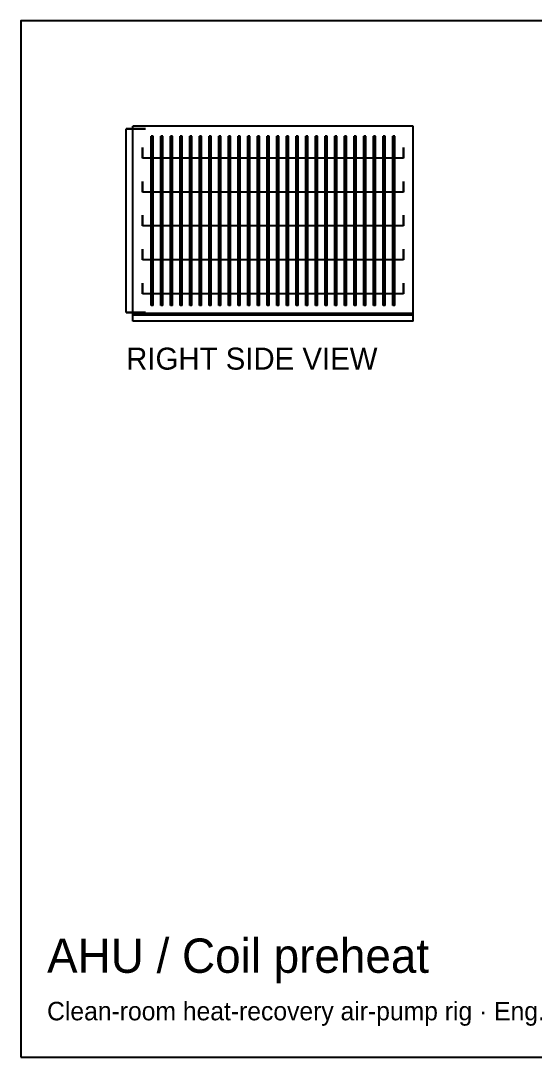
# Model space of a CAD drawing. Header units: millimetres. Extents: x -284 to -161, y -51 to 67.
# Drawn here: x -283.6 to -225.1, y -51 to 66.8 of the extents above; entities that cross this region are included whole.
import ezdxf

# ---------------------------------------------------------------- set-up
doc = ezdxf.new("R2010")
doc.units = ezdxf.units.MM
for name, color, linetype in [('BORDER', 7, 'Continuous'), ('HIDDEN', 8, 'Continuous'), ('TEXT', 5, 'Continuous'), ('VISIBLE', 7, 'Continuous')]:
    doc.layers.add(name, color=color, linetype=linetype)

msp = doc.modelspace()

# ---------------------------------------------------------------- linework, layer by layer
at = {"layer": 'BORDER'}
msp.add_lwpolyline([(-283.57, -51.03), (-198.7, -51.03), (-198.7, 66.81), (-283.57, 66.81)], close=True, dxfattribs=at)
at = {"layer": 'HIDDEN'}
for points in [[(-271.54, 54.53), (-271.57, 54.53)], [(-271.44, 54.53), (-271.54, 54.53)], [(-271.29, 54.53), (-271.44, 54.53)], [(-271.09, 54.53), (-271.29, 54.53)], [(-270.86, 54.53), (-271.09, 54.53)], [(-270.6, 54.53), (-270.86, 54.53)], [(-238.9, 54.8), (-270.8, 54.8)], [(-270.8, 33.35), (-270.8, 54.8)], [(-270.8, 54.53), (-270.6, 54.53)], [(-270.34, 54.53), (-270.6, 54.53)], [(-270.6, 54.53), (-270.34, 54.53)], [(-270.08, 54.53), (-270.34, 54.53)], [(-270.34, 54.53), (-270.08, 54.53)], [(-269.85, 54.53), (-270.08, 54.53)], [(-270.08, 54.53), (-269.85, 54.53)], [(-269.65, 54.53), (-269.85, 54.53)], [(-269.85, 54.53), (-269.65, 54.53)], [(-269.5, 54.53), (-269.65, 54.53)], [(-269.65, 54.53), (-269.5, 54.53)], [(-269.4, 54.53), (-269.5, 54.53)], [(-269.5, 54.53), (-269.4, 54.53)], [(-269.37, 54.53), (-269.4, 54.53)], [(-269.4, 54.53), (-269.37, 54.53)], [(-238.9, 33.35), (-238.9, 54.8)], [(-268.49, 53.7), (-268.71, 53.7)], [(-268.71, 34.45), (-268.71, 53.7)], [(-268.49, 53.7), (-268.71, 53.7)], [(-268.71, 34.45), (-268.71, 53.7)], [(-268.49, 34.45), (-268.49, 53.7)], [(-268.49, 34.45), (-268.49, 53.7)], [(-267.39, 53.7), (-267.61, 53.7)], [(-267.61, 34.45), (-267.61, 53.7)], [(-267.39, 53.7), (-267.61, 53.7)], [(-267.61, 34.45), (-267.61, 53.7)], [(-267.39, 34.45), (-267.39, 53.7)], [(-267.39, 34.45), (-267.39, 53.7)], [(-266.29, 53.7), (-266.51, 53.7)], [(-266.51, 34.45), (-266.51, 53.7)], [(-266.29, 53.7), (-266.51, 53.7)], [(-266.51, 34.45), (-266.51, 53.7)], [(-266.29, 34.45), (-266.29, 53.7)], [(-266.29, 34.45), (-266.29, 53.7)], [(-265.19, 53.7), (-265.41, 53.7)], [(-265.41, 34.45), (-265.41, 53.7)], [(-265.19, 53.7), (-265.41, 53.7)], [(-265.41, 34.45), (-265.41, 53.7)], [(-265.19, 34.45), (-265.19, 53.7)], [(-265.19, 34.45), (-265.19, 53.7)], [(-264.09, 53.7), (-264.31, 53.7)], [(-264.31, 34.45), (-264.31, 53.7)], [(-264.09, 53.7), (-264.31, 53.7)], [(-264.31, 34.45), (-264.31, 53.7)], [(-264.09, 34.45), (-264.09, 53.7)], [(-264.09, 34.45), (-264.09, 53.7)], [(-262.99, 53.7), (-263.21, 53.7)], [(-263.21, 34.45), (-263.21, 53.7)], [(-262.99, 53.7), (-263.21, 53.7)], [(-263.21, 34.45), (-263.21, 53.7)], [(-262.99, 34.45), (-262.99, 53.7)], [(-262.99, 34.45), (-262.99, 53.7)], [(-261.89, 53.7), (-262.11, 53.7)], [(-262.11, 34.45), (-262.11, 53.7)], [(-261.89, 53.7), (-262.11, 53.7)], [(-262.11, 34.45), (-262.11, 53.7)], [(-261.89, 34.45), (-261.89, 53.7)], [(-261.89, 34.45), (-261.89, 53.7)], [(-260.79, 53.7), (-261.01, 53.7)], [(-261.01, 34.45), (-261.01, 53.7)], [(-260.79, 53.7), (-261.01, 53.7)], [(-261.01, 34.45), (-261.01, 53.7)], [(-260.79, 34.45), (-260.79, 53.7)], [(-260.79, 34.45), (-260.79, 53.7)], [(-259.69, 53.7), (-259.91, 53.7)], [(-259.91, 34.45), (-259.91, 53.7)], [(-259.69, 53.7), (-259.91, 53.7)], [(-259.91, 34.45), (-259.91, 53.7)], [(-259.69, 34.45), (-259.69, 53.7)], [(-259.69, 34.45), (-259.69, 53.7)], [(-258.59, 53.7), (-258.81, 53.7)], [(-258.81, 34.45), (-258.81, 53.7)], [(-258.59, 53.7), (-258.81, 53.7)], [(-258.81, 34.45), (-258.81, 53.7)], [(-258.59, 34.45), (-258.59, 53.7)], [(-258.59, 34.45), (-258.59, 53.7)], [(-257.49, 53.7), (-257.71, 53.7)], [(-257.71, 34.45), (-257.71, 53.7)], [(-257.49, 53.7), (-257.71, 53.7)], [(-257.71, 34.45), (-257.71, 53.7)], [(-257.49, 34.45), (-257.49, 53.7)], [(-257.49, 34.45), (-257.49, 53.7)], [(-256.39, 53.7), (-256.61, 53.7)], [(-256.61, 34.45), (-256.61, 53.7)], [(-256.39, 53.7), (-256.61, 53.7)], [(-256.61, 34.45), (-256.61, 53.7)], [(-256.39, 34.45), (-256.39, 53.7)], [(-256.39, 34.45), (-256.39, 53.7)], [(-255.29, 53.7), (-255.51, 53.7)], [(-255.51, 34.45), (-255.51, 53.7)], [(-255.29, 53.7), (-255.51, 53.7)], [(-255.51, 34.45), (-255.51, 53.7)], [(-255.29, 34.45), (-255.29, 53.7)], [(-255.29, 34.45), (-255.29, 53.7)], [(-254.19, 53.7), (-254.41, 53.7)], [(-254.41, 34.45), (-254.41, 53.7)], [(-254.19, 53.7), (-254.41, 53.7)], [(-254.41, 34.45), (-254.41, 53.7)], [(-254.19, 34.45), (-254.19, 53.7)], [(-254.19, 34.45), (-254.19, 53.7)], [(-253.09, 53.7), (-253.31, 53.7)], [(-253.31, 34.45), (-253.31, 53.7)], [(-253.09, 53.7), (-253.31, 53.7)], [(-253.31, 34.45), (-253.31, 53.7)], [(-253.09, 34.45), (-253.09, 53.7)], [(-253.09, 34.45), (-253.09, 53.7)], [(-251.99, 53.7), (-252.21, 53.7)], [(-252.21, 34.45), (-252.21, 53.7)], [(-251.99, 53.7), (-252.21, 53.7)], [(-252.21, 34.45), (-252.21, 53.7)], [(-251.99, 34.45), (-251.99, 53.7)], [(-251.99, 34.45), (-251.99, 53.7)], [(-250.89, 53.7), (-251.11, 53.7)], [(-251.11, 34.45), (-251.11, 53.7)], [(-250.89, 53.7), (-251.11, 53.7)], [(-251.11, 34.45), (-251.11, 53.7)], [(-250.89, 34.45), (-250.89, 53.7)], [(-250.89, 34.45), (-250.89, 53.7)], [(-249.79, 53.7), (-250.01, 53.7)], [(-250.01, 34.45), (-250.01, 53.7)], [(-249.79, 53.7), (-250.01, 53.7)], [(-250.01, 34.45), (-250.01, 53.7)], [(-249.79, 34.45), (-249.79, 53.7)], [(-249.79, 34.45), (-249.79, 53.7)], [(-248.69, 53.7), (-248.91, 53.7)], [(-248.91, 34.45), (-248.91, 53.7)], [(-248.69, 53.7), (-248.91, 53.7)], [(-248.91, 34.45), (-248.91, 53.7)], [(-248.69, 34.45), (-248.69, 53.7)], [(-248.69, 34.45), (-248.69, 53.7)], [(-247.59, 53.7), (-247.81, 53.7)], [(-247.81, 34.45), (-247.81, 53.7)], [(-247.59, 53.7), (-247.81, 53.7)], [(-247.81, 34.45), (-247.81, 53.7)], [(-247.59, 34.45), (-247.59, 53.7)], [(-247.59, 34.45), (-247.59, 53.7)], [(-246.49, 53.7), (-246.71, 53.7)], [(-246.71, 34.45), (-246.71, 53.7)], [(-246.49, 53.7), (-246.71, 53.7)], [(-246.71, 34.45), (-246.71, 53.7)], [(-246.49, 34.45), (-246.49, 53.7)], [(-246.49, 34.45), (-246.49, 53.7)], [(-245.39, 53.7), (-245.61, 53.7)], [(-245.61, 34.45), (-245.61, 53.7)], [(-245.39, 53.7), (-245.61, 53.7)], [(-245.61, 34.45), (-245.61, 53.7)], [(-245.39, 34.45), (-245.39, 53.7)], [(-245.39, 34.45), (-245.39, 53.7)], [(-244.29, 53.7), (-244.51, 53.7)], [(-244.51, 34.45), (-244.51, 53.7)], [(-244.29, 53.7), (-244.51, 53.7)], [(-244.51, 34.45), (-244.51, 53.7)], [(-244.29, 34.45), (-244.29, 53.7)], [(-244.29, 34.45), (-244.29, 53.7)], [(-243.19, 53.7), (-243.41, 53.7)], [(-243.41, 34.45), (-243.41, 53.7)], [(-243.19, 53.7), (-243.41, 53.7)], [(-243.41, 34.45), (-243.41, 53.7)], [(-243.19, 34.45), (-243.19, 53.7)], [(-243.19, 34.45), (-243.19, 53.7)], [(-242.09, 53.7), (-242.31, 53.7)], [(-242.31, 34.45), (-242.31, 53.7)], [(-242.09, 53.7), (-242.31, 53.7)], [(-242.31, 34.45), (-242.31, 53.7)], [(-242.09, 34.45), (-242.09, 53.7)], [(-242.09, 34.45), (-242.09, 53.7)], [(-240.99, 53.7), (-241.21, 53.7)], [(-241.21, 34.45), (-241.21, 53.7)], [(-240.99, 53.7), (-241.21, 53.7)], [(-241.21, 34.45), (-241.21, 53.7)], [(-240.99, 34.45), (-240.99, 53.7)], [(-240.99, 34.45), (-240.99, 53.7)], [(-269.7, 52.38), (-269.7, 52.37)], [(-269.7, 52.37), (-269.7, 52.38)], [(-269.7, 52.38), (-269.7, 52.37)], [(-269.7, 52.37), (-269.7, 52.38)], [(-269.7, 52.38), (-269.7, 52.37)], [(-269.7, 52.37), (-269.7, 52.38)], [(-269.7, 52.37), (-269.7, 52.32)], [(-269.7, 52.32), (-269.7, 52.37)], [(-269.7, 52.37), (-269.7, 52.32)], [(-269.7, 52.32), (-269.7, 52.37)], [(-269.7, 52.37), (-269.7, 52.32)], [(-269.7, 52.32), (-269.7, 52.37)], [(-269.7, 52.32), (-269.7, 52.23)], [(-269.7, 52.23), (-269.7, 52.32)], [(-269.7, 52.32), (-269.7, 52.23)], [(-269.7, 52.23), (-269.7, 52.32)], [(-269.7, 52.32), (-269.7, 52.23)], [(-269.7, 52.23), (-269.7, 52.32)], [(-269.7, 52.23), (-269.7, 52.12)], [(-269.7, 52.12), (-269.7, 52.23)], [(-269.7, 52.23), (-269.7, 52.12)], [(-269.7, 52.12), (-269.7, 52.23)], [(-269.7, 52.23), (-269.7, 52.12)], [(-269.7, 52.12), (-269.7, 52.23)], [(-269.7, 52.12), (-269.7, 51.99)], [(-269.7, 51.99), (-269.7, 52.12)], [(-269.7, 52.12), (-269.7, 51.99)], [(-269.7, 51.99), (-269.7, 52.12)], [(-269.7, 52.12), (-269.7, 51.99)], [(-269.7, 51.99), (-269.7, 52.12)], [(-269.7, 51.99), (-269.7, 51.85)], [(-269.7, 51.85), (-269.7, 51.99)], [(-269.7, 51.99), (-269.7, 51.85)], [(-269.7, 51.85), (-269.7, 51.99)], [(-269.7, 51.99), (-269.7, 51.85)], [(-269.7, 51.85), (-269.7, 51.99)], [(-269.7, 51.85), (-269.7, 51.71)], [(-269.7, 51.71), (-269.7, 51.85)], [(-269.7, 51.85), (-269.7, 51.71)], [(-269.7, 51.71), (-269.7, 51.85)], [(-269.7, 51.85), (-269.7, 51.71)], [(-269.7, 51.71), (-269.7, 51.85)], [(-240, 52.38), (-240, 52.37)], [(-240, 52.37), (-240, 52.38)], [(-240, 52.38), (-240, 52.37)], [(-240, 52.37), (-240, 52.38)], [(-240, 52.38), (-240, 52.37)], [(-240, 52.37), (-240, 52.38)], [(-240, 52.37), (-240, 52.32)], [(-240, 52.32), (-240, 52.37)], [(-240, 52.37), (-240, 52.32)], [(-240, 52.32), (-240, 52.37)], [(-240, 52.37), (-240, 52.32)], [(-240, 52.32), (-240, 52.37)], [(-240, 52.32), (-240, 52.23)], [(-240, 52.23), (-240, 52.32)], [(-240, 52.32), (-240, 52.23)], [(-240, 52.23), (-240, 52.32)], [(-240, 52.32), (-240, 52.23)], [(-240, 52.23), (-240, 52.32)], [(-240, 52.23), (-240, 52.12)], [(-240, 52.12), (-240, 52.23)], [(-240, 52.23), (-240, 52.12)], [(-240, 52.12), (-240, 52.23)], [(-240, 52.23), (-240, 52.12)], [(-240, 52.12), (-240, 52.23)], [(-240, 52.12), (-240, 51.99)], [(-240, 51.99), (-240, 52.12)], [(-240, 52.12), (-240, 51.99)], [(-240, 51.99), (-240, 52.12)], [(-240, 52.12), (-240, 51.99)], [(-240, 51.99), (-240, 52.12)], [(-240, 51.99), (-240, 51.85)], [(-240, 51.85), (-240, 51.99)], [(-240, 51.99), (-240, 51.85)], [(-240, 51.85), (-240, 51.99)], [(-240, 51.99), (-240, 51.85)], [(-240, 51.85), (-240, 51.99)], [(-240, 51.85), (-240, 51.71)], [(-240, 51.71), (-240, 51.85)], [(-240, 51.85), (-240, 51.71)], [(-240, 51.71), (-240, 51.85)], [(-240, 51.85), (-240, 51.71)], [(-240, 51.71), (-240, 51.85)], [(-269.7, 51.71), (-269.7, 51.57)], [(-269.7, 51.57), (-269.7, 51.71)], [(-269.7, 51.71), (-269.7, 51.57)], [(-269.7, 51.57), (-269.7, 51.71)], [(-269.7, 51.71), (-269.7, 51.57)], [(-269.7, 51.57), (-269.7, 51.71)], [(-269.7, 51.57), (-269.7, 51.44)], [(-269.7, 51.44), (-269.7, 51.57)], [(-269.7, 51.57), (-269.7, 51.44)], [(-269.7, 51.44), (-269.7, 51.57)], [(-269.7, 51.57), (-269.7, 51.44)], [(-269.7, 51.44), (-269.7, 51.57)], [(-269.7, 51.44), (-269.7, 51.33)], [(-269.7, 51.33), (-269.7, 51.44)], [(-269.7, 51.44), (-269.7, 51.33)], [(-269.7, 51.33), (-269.7, 51.44)], [(-269.7, 51.44), (-269.7, 51.33)], [(-269.7, 51.33), (-269.7, 51.44)], [(-269.7, 51.33), (-269.7, 51.24)], [(-269.7, 51.24), (-269.7, 51.33)], [(-269.7, 51.33), (-269.7, 51.24)], [(-269.7, 51.24), (-269.7, 51.33)], [(-269.7, 51.33), (-269.7, 51.24)], [(-269.7, 51.24), (-269.7, 51.33)], [(-269.7, 51.24), (-269.7, 51.19)], [(-269.7, 51.19), (-269.7, 51.24)], [(-269.7, 51.24), (-269.7, 51.19)], [(-269.7, 51.19), (-269.7, 51.24)], [(-269.7, 51.24), (-269.7, 51.19)], [(-269.7, 51.19), (-269.7, 51.24)], [(-269.7, 51.19), (-269.7, 51.17)], [(-269.7, 51.17), (-269.7, 51.19)], [(-269.7, 51.19), (-269.7, 51.17)], [(-269.7, 51.17), (-269.7, 51.19)], [(-269.7, 51.19), (-269.7, 51.17)], [(-269.7, 51.17), (-269.7, 51.19)], [(-240, 51.17), (-269.7, 51.17)], [(-240, 51.17), (-269.7, 51.17)], [(-240, 51.17), (-269.7, 51.17)], [(-240, 51.71), (-240, 51.57)], [(-240, 51.57), (-240, 51.71)], [(-240, 51.71), (-240, 51.57)], [(-240, 51.57), (-240, 51.71)], [(-240, 51.71), (-240, 51.57)], [(-240, 51.57), (-240, 51.71)], [(-240, 51.57), (-240, 51.44)], [(-240, 51.44), (-240, 51.57)], [(-240, 51.57), (-240, 51.44)], [(-240, 51.44), (-240, 51.57)], [(-240, 51.57), (-240, 51.44)], [(-240, 51.44), (-240, 51.57)], [(-240, 51.44), (-240, 51.33)], [(-240, 51.33), (-240, 51.44)], [(-240, 51.44), (-240, 51.33)], [(-240, 51.33), (-240, 51.44)], [(-240, 51.44), (-240, 51.33)], [(-240, 51.33), (-240, 51.44)], [(-240, 51.33), (-240, 51.24)], [(-240, 51.24), (-240, 51.33)], [(-240, 51.33), (-240, 51.24)], [(-240, 51.24), (-240, 51.33)], [(-240, 51.33), (-240, 51.24)], [(-240, 51.24), (-240, 51.33)], [(-240, 51.24), (-240, 51.19)], [(-240, 51.19), (-240, 51.24)], [(-240, 51.24), (-240, 51.19)], [(-240, 51.19), (-240, 51.24)], [(-240, 51.24), (-240, 51.19)], [(-240, 51.19), (-240, 51.24)], [(-240, 51.19), (-240, 51.17)], [(-240, 51.17), (-240, 51.19)], [(-240, 51.19), (-240, 51.17)], [(-240, 51.17), (-240, 51.19)], [(-240, 51.19), (-240, 51.17)], [(-240, 51.17), (-240, 51.19)], [(-269.7, 48.53), (-269.7, 48.52)], [(-269.7, 48.52), (-269.7, 48.53)], [(-269.7, 48.53), (-269.7, 48.52)], [(-269.7, 48.52), (-269.7, 48.53)], [(-269.7, 48.53), (-269.7, 48.52)], [(-269.7, 48.52), (-269.7, 48.53)], [(-269.7, 48.52), (-269.7, 48.47)], [(-269.7, 48.47), (-269.7, 48.52)], [(-269.7, 48.52), (-269.7, 48.47)], [(-269.7, 48.47), (-269.7, 48.52)], [(-269.7, 48.52), (-269.7, 48.47)], [(-269.7, 48.47), (-269.7, 48.52)], [(-269.7, 48.47), (-269.7, 48.38)], [(-269.7, 48.38), (-269.7, 48.47)], [(-269.7, 48.47), (-269.7, 48.38)], [(-269.7, 48.38), (-269.7, 48.47)], [(-269.7, 48.47), (-269.7, 48.38)], [(-269.7, 48.38), (-269.7, 48.47)], [(-269.7, 48.38), (-269.7, 48.27)], [(-269.7, 48.27), (-269.7, 48.38)], [(-269.7, 48.38), (-269.7, 48.27)], [(-269.7, 48.27), (-269.7, 48.38)], [(-269.7, 48.38), (-269.7, 48.27)], [(-269.7, 48.27), (-269.7, 48.38)], [(-240, 48.53), (-240, 48.52)], [(-240, 48.52), (-240, 48.53)], [(-240, 48.53), (-240, 48.52)], [(-240, 48.52), (-240, 48.53)], [(-240, 48.53), (-240, 48.52)], [(-240, 48.52), (-240, 48.53)], [(-240, 48.52), (-240, 48.47)], [(-240, 48.47), (-240, 48.52)], [(-240, 48.52), (-240, 48.47)], [(-240, 48.47), (-240, 48.52)], [(-240, 48.52), (-240, 48.47)], [(-240, 48.47), (-240, 48.52)], [(-240, 48.47), (-240, 48.38)], [(-240, 48.38), (-240, 48.47)], [(-240, 48.47), (-240, 48.38)], [(-240, 48.38), (-240, 48.47)], [(-240, 48.47), (-240, 48.38)], [(-240, 48.38), (-240, 48.47)], [(-240, 48.38), (-240, 48.27)], [(-240, 48.27), (-240, 48.38)], [(-240, 48.38), (-240, 48.27)], [(-240, 48.27), (-240, 48.38)], [(-240, 48.38), (-240, 48.27)], [(-240, 48.27), (-240, 48.38)], [(-269.7, 48.27), (-269.7, 48.14)], [(-269.7, 48.14), (-269.7, 48.27)], [(-269.7, 48.27), (-269.7, 48.14)], [(-269.7, 48.14), (-269.7, 48.27)], [(-269.7, 48.27), (-269.7, 48.14)], [(-269.7, 48.14), (-269.7, 48.27)], [(-269.7, 48.14), (-269.7, 48)], [(-269.7, 48), (-269.7, 48.14)], [(-269.7, 48.14), (-269.7, 48)], [(-269.7, 48), (-269.7, 48.14)], [(-269.7, 48.14), (-269.7, 48)], [(-269.7, 48), (-269.7, 48.14)], [(-269.7, 48), (-269.7, 47.86)], [(-269.7, 47.86), (-269.7, 48)], [(-269.7, 48), (-269.7, 47.86)], [(-269.7, 47.86), (-269.7, 48)], [(-269.7, 48), (-269.7, 47.86)], [(-269.7, 47.86), (-269.7, 48)], [(-269.7, 47.86), (-269.7, 47.72)], [(-269.7, 47.72), (-269.7, 47.86)], [(-269.7, 47.86), (-269.7, 47.72)], [(-269.7, 47.72), (-269.7, 47.86)], [(-269.7, 47.86), (-269.7, 47.72)], [(-269.7, 47.72), (-269.7, 47.86)], [(-269.7, 47.72), (-269.7, 47.59)], [(-269.7, 47.59), (-269.7, 47.72)], [(-269.7, 47.72), (-269.7, 47.59)], [(-269.7, 47.59), (-269.7, 47.72)], [(-269.7, 47.72), (-269.7, 47.59)], [(-269.7, 47.59), (-269.7, 47.72)], [(-269.7, 47.59), (-269.7, 47.48)], [(-269.7, 47.48), (-269.7, 47.59)], [(-269.7, 47.59), (-269.7, 47.48)], [(-269.7, 47.48), (-269.7, 47.59)], [(-269.7, 47.59), (-269.7, 47.48)], [(-269.7, 47.48), (-269.7, 47.59)], [(-269.7, 47.48), (-269.7, 47.39)], [(-269.7, 47.39), (-269.7, 47.48)], [(-269.7, 47.48), (-269.7, 47.39)], [(-269.7, 47.39), (-269.7, 47.48)], [(-269.7, 47.48), (-269.7, 47.39)], [(-269.7, 47.39), (-269.7, 47.48)], [(-269.7, 47.39), (-269.7, 47.34)], [(-269.7, 47.34), (-269.7, 47.39)], [(-269.7, 47.39), (-269.7, 47.34)], [(-269.7, 47.34), (-269.7, 47.39)], [(-269.7, 47.39), (-269.7, 47.34)], [(-269.7, 47.34), (-269.7, 47.39)], [(-269.7, 47.34), (-269.7, 47.32)], [(-269.7, 47.32), (-269.7, 47.34)], [(-269.7, 47.34), (-269.7, 47.32)], [(-269.7, 47.32), (-269.7, 47.34)], [(-269.7, 47.34), (-269.7, 47.32)], [(-269.7, 47.32), (-269.7, 47.34)], [(-240, 47.32), (-269.7, 47.32)], [(-240, 47.32), (-269.7, 47.32)], [(-240, 47.32), (-269.7, 47.32)], [(-240, 48.27), (-240, 48.14)], [(-240, 48.14), (-240, 48.27)], [(-240, 48.27), (-240, 48.14)], [(-240, 48.14), (-240, 48.27)], [(-240, 48.27), (-240, 48.14)], [(-240, 48.14), (-240, 48.27)], [(-240, 48.14), (-240, 48)], [(-240, 48), (-240, 48.14)], [(-240, 48.14), (-240, 48)], [(-240, 48), (-240, 48.14)], [(-240, 48.14), (-240, 48)], [(-240, 48), (-240, 48.14)], [(-240, 48), (-240, 47.86)], [(-240, 47.86), (-240, 48)], [(-240, 48), (-240, 47.86)], [(-240, 47.86), (-240, 48)], [(-240, 48), (-240, 47.86)], [(-240, 47.86), (-240, 48)], [(-240, 47.86), (-240, 47.72)], [(-240, 47.72), (-240, 47.86)], [(-240, 47.86), (-240, 47.72)], [(-240, 47.72), (-240, 47.86)], [(-240, 47.86), (-240, 47.72)], [(-240, 47.72), (-240, 47.86)], [(-240, 47.72), (-240, 47.59)], [(-240, 47.59), (-240, 47.72)], [(-240, 47.72), (-240, 47.59)], [(-240, 47.59), (-240, 47.72)], [(-240, 47.72), (-240, 47.59)], [(-240, 47.59), (-240, 47.72)], [(-240, 47.59), (-240, 47.48)], [(-240, 47.48), (-240, 47.59)], [(-240, 47.59), (-240, 47.48)], [(-240, 47.48), (-240, 47.59)], [(-240, 47.59), (-240, 47.48)], [(-240, 47.48), (-240, 47.59)], [(-240, 47.48), (-240, 47.39)], [(-240, 47.39), (-240, 47.48)], [(-240, 47.48), (-240, 47.39)], [(-240, 47.39), (-240, 47.48)], [(-240, 47.48), (-240, 47.39)], [(-240, 47.39), (-240, 47.48)], [(-240, 47.39), (-240, 47.34)], [(-240, 47.34), (-240, 47.39)], [(-240, 47.39), (-240, 47.34)], [(-240, 47.34), (-240, 47.39)], [(-240, 47.39), (-240, 47.34)], [(-240, 47.34), (-240, 47.39)], [(-240, 47.34), (-240, 47.32)], [(-240, 47.32), (-240, 47.34)], [(-240, 47.34), (-240, 47.32)], [(-240, 47.32), (-240, 47.34)], [(-240, 47.34), (-240, 47.32)], [(-240, 47.32), (-240, 47.34)], [(-269.7, 44.69), (-269.7, 44.67)], [(-269.7, 44.67), (-269.7, 44.69)], [(-269.7, 44.69), (-269.7, 44.67)], [(-269.7, 44.67), (-269.7, 44.69)], [(-269.7, 44.69), (-269.7, 44.67)], [(-269.7, 44.67), (-269.7, 44.69)], [(-269.7, 44.67), (-269.7, 44.62)], [(-269.7, 44.62), (-269.7, 44.67)], [(-269.7, 44.67), (-269.7, 44.62)], [(-269.7, 44.62), (-269.7, 44.67)], [(-269.7, 44.67), (-269.7, 44.62)], [(-269.7, 44.62), (-269.7, 44.67)], [(-269.7, 44.62), (-269.7, 44.53)], [(-269.7, 44.53), (-269.7, 44.62)], [(-269.7, 44.62), (-269.7, 44.53)], [(-269.7, 44.53), (-269.7, 44.62)], [(-269.7, 44.62), (-269.7, 44.53)], [(-269.7, 44.53), (-269.7, 44.62)], [(-269.7, 44.53), (-269.7, 44.42)], [(-269.7, 44.42), (-269.7, 44.53)], [(-269.7, 44.53), (-269.7, 44.42)], [(-269.7, 44.42), (-269.7, 44.53)], [(-269.7, 44.53), (-269.7, 44.42)], [(-269.7, 44.42), (-269.7, 44.53)], [(-269.7, 44.42), (-269.7, 44.29)], [(-269.7, 44.29), (-269.7, 44.42)], [(-269.7, 44.42), (-269.7, 44.29)], [(-269.7, 44.29), (-269.7, 44.42)], [(-269.7, 44.42), (-269.7, 44.29)], [(-269.7, 44.29), (-269.7, 44.42)], [(-269.7, 44.29), (-269.7, 44.15)], [(-269.7, 44.15), (-269.7, 44.29)], [(-269.7, 44.29), (-269.7, 44.15)], [(-269.7, 44.15), (-269.7, 44.29)], [(-269.7, 44.29), (-269.7, 44.15)], [(-269.7, 44.15), (-269.7, 44.29)], [(-269.7, 44.15), (-269.7, 44.01)], [(-269.7, 44.01), (-269.7, 44.15)], [(-269.7, 44.15), (-269.7, 44.01)], [(-269.7, 44.01), (-269.7, 44.15)], [(-269.7, 44.15), (-269.7, 44.01)], [(-269.7, 44.01), (-269.7, 44.15)], [(-269.7, 44.01), (-269.7, 43.87)], [(-269.7, 43.87), (-269.7, 44.01)], [(-269.7, 44.01), (-269.7, 43.87)], [(-269.7, 43.87), (-269.7, 44.01)], [(-269.7, 44.01), (-269.7, 43.87)], [(-269.7, 43.87), (-269.7, 44.01)], [(-269.7, 43.87), (-269.7, 43.74)], [(-269.7, 43.74), (-269.7, 43.87)], [(-269.7, 43.87), (-269.7, 43.74)], [(-269.7, 43.74), (-269.7, 43.87)], [(-269.7, 43.87), (-269.7, 43.74)], [(-269.7, 43.74), (-269.7, 43.87)], [(-269.7, 43.74), (-269.7, 43.63)], [(-269.7, 43.63), (-269.7, 43.74)], [(-269.7, 43.74), (-269.7, 43.63)], [(-269.7, 43.63), (-269.7, 43.74)], [(-269.7, 43.74), (-269.7, 43.63)], [(-269.7, 43.63), (-269.7, 43.74)], [(-269.7, 43.63), (-269.7, 43.54)], [(-269.7, 43.54), (-269.7, 43.63)], [(-269.7, 43.63), (-269.7, 43.54)], [(-269.7, 43.54), (-269.7, 43.63)], [(-269.7, 43.63), (-269.7, 43.54)], [(-269.7, 43.54), (-269.7, 43.63)], [(-240, 44.69), (-240, 44.67)], [(-240, 44.67), (-240, 44.69)], [(-240, 44.69), (-240, 44.67)], [(-240, 44.67), (-240, 44.69)], [(-240, 44.69), (-240, 44.67)], [(-240, 44.67), (-240, 44.69)], [(-240, 44.67), (-240, 44.62)], [(-240, 44.62), (-240, 44.67)], [(-240, 44.67), (-240, 44.62)], [(-240, 44.62), (-240, 44.67)], [(-240, 44.67), (-240, 44.62)], [(-240, 44.62), (-240, 44.67)], [(-240, 44.62), (-240, 44.53)], [(-240, 44.53), (-240, 44.62)], [(-240, 44.62), (-240, 44.53)], [(-240, 44.53), (-240, 44.62)], [(-240, 44.62), (-240, 44.53)], [(-240, 44.53), (-240, 44.62)], [(-240, 44.53), (-240, 44.42)], [(-240, 44.42), (-240, 44.53)], [(-240, 44.53), (-240, 44.42)], [(-240, 44.42), (-240, 44.53)], [(-240, 44.53), (-240, 44.42)], [(-240, 44.42), (-240, 44.53)], [(-240, 44.42), (-240, 44.29)], [(-240, 44.29), (-240, 44.42)], [(-240, 44.42), (-240, 44.29)], [(-240, 44.29), (-240, 44.42)], [(-240, 44.42), (-240, 44.29)], [(-240, 44.29), (-240, 44.42)], [(-240, 44.29), (-240, 44.15)], [(-240, 44.15), (-240, 44.29)], [(-240, 44.29), (-240, 44.15)], [(-240, 44.15), (-240, 44.29)], [(-240, 44.29), (-240, 44.15)], [(-240, 44.15), (-240, 44.29)], [(-240, 44.15), (-240, 44.01)], [(-240, 44.01), (-240, 44.15)], [(-240, 44.15), (-240, 44.01)], [(-240, 44.01), (-240, 44.15)], [(-240, 44.15), (-240, 44.01)], [(-240, 44.01), (-240, 44.15)], [(-240, 44.01), (-240, 43.87)], [(-240, 43.87), (-240, 44.01)], [(-240, 44.01), (-240, 43.87)], [(-240, 43.87), (-240, 44.01)], [(-240, 44.01), (-240, 43.87)], [(-240, 43.87), (-240, 44.01)], [(-240, 43.87), (-240, 43.74)], [(-240, 43.74), (-240, 43.87)], [(-240, 43.87), (-240, 43.74)], [(-240, 43.74), (-240, 43.87)], [(-240, 43.87), (-240, 43.74)], [(-240, 43.74), (-240, 43.87)], [(-240, 43.74), (-240, 43.63)], [(-240, 43.63), (-240, 43.74)], [(-240, 43.74), (-240, 43.63)], [(-240, 43.63), (-240, 43.74)], [(-240, 43.74), (-240, 43.63)], [(-240, 43.63), (-240, 43.74)], [(-240, 43.63), (-240, 43.54)], [(-240, 43.54), (-240, 43.63)], [(-240, 43.63), (-240, 43.54)], [(-240, 43.54), (-240, 43.63)], [(-240, 43.63), (-240, 43.54)], [(-240, 43.54), (-240, 43.63)], [(-269.7, 43.54), (-269.7, 43.49)], [(-269.7, 43.49), (-269.7, 43.54)], [(-269.7, 43.54), (-269.7, 43.49)], [(-269.7, 43.49), (-269.7, 43.54)], [(-269.7, 43.54), (-269.7, 43.49)], [(-269.7, 43.49), (-269.7, 43.54)], [(-269.7, 43.49), (-269.7, 43.48)], [(-269.7, 43.48), (-269.7, 43.49)], [(-269.7, 43.49), (-269.7, 43.48)], [(-269.7, 43.48), (-269.7, 43.49)], [(-269.7, 43.49), (-269.7, 43.48)], [(-269.7, 43.48), (-269.7, 43.49)], [(-240, 43.48), (-269.7, 43.48)], [(-240, 43.48), (-269.7, 43.48)], [(-240, 43.48), (-269.7, 43.48)], [(-240, 43.54), (-240, 43.49)], [(-240, 43.49), (-240, 43.54)], [(-240, 43.54), (-240, 43.49)], [(-240, 43.49), (-240, 43.54)], [(-240, 43.54), (-240, 43.49)], [(-240, 43.49), (-240, 43.54)], [(-240, 43.49), (-240, 43.48)], [(-240, 43.48), (-240, 43.49)], [(-240, 43.49), (-240, 43.48)], [(-240, 43.48), (-240, 43.49)], [(-240, 43.49), (-240, 43.48)], [(-240, 43.48), (-240, 43.49)], [(-269.7, 40.84), (-269.7, 40.82)], [(-269.7, 40.82), (-269.7, 40.84)], [(-269.7, 40.84), (-269.7, 40.82)], [(-269.7, 40.82), (-269.7, 40.84)], [(-269.7, 40.84), (-269.7, 40.82)], [(-269.7, 40.82), (-269.7, 40.84)], [(-269.7, 40.82), (-269.7, 40.77)], [(-269.7, 40.77), (-269.7, 40.82)], [(-269.7, 40.82), (-269.7, 40.77)], [(-269.7, 40.77), (-269.7, 40.82)], [(-269.7, 40.82), (-269.7, 40.77)], [(-269.7, 40.77), (-269.7, 40.82)], [(-269.7, 40.77), (-269.7, 40.68)], [(-269.7, 40.68), (-269.7, 40.77)], [(-269.7, 40.77), (-269.7, 40.68)], [(-269.7, 40.68), (-269.7, 40.77)], [(-269.7, 40.77), (-269.7, 40.68)], [(-269.7, 40.68), (-269.7, 40.77)], [(-269.7, 40.68), (-269.7, 40.57)], [(-269.7, 40.57), (-269.7, 40.68)], [(-269.7, 40.68), (-269.7, 40.57)], [(-269.7, 40.57), (-269.7, 40.68)], [(-269.7, 40.68), (-269.7, 40.57)], [(-269.7, 40.57), (-269.7, 40.68)], [(-269.7, 40.57), (-269.7, 40.44)], [(-269.7, 40.44), (-269.7, 40.57)], [(-269.7, 40.57), (-269.7, 40.44)], [(-269.7, 40.44), (-269.7, 40.57)], [(-269.7, 40.57), (-269.7, 40.44)], [(-269.7, 40.44), (-269.7, 40.57)], [(-269.7, 40.44), (-269.7, 40.3)], [(-269.7, 40.3), (-269.7, 40.44)], [(-269.7, 40.44), (-269.7, 40.3)], [(-269.7, 40.3), (-269.7, 40.44)], [(-269.7, 40.44), (-269.7, 40.3)], [(-269.7, 40.3), (-269.7, 40.44)], [(-269.7, 40.3), (-269.7, 40.16)], [(-269.7, 40.16), (-269.7, 40.3)], [(-269.7, 40.3), (-269.7, 40.16)], [(-269.7, 40.16), (-269.7, 40.3)], [(-269.7, 40.3), (-269.7, 40.16)], [(-269.7, 40.16), (-269.7, 40.3)], [(-269.7, 40.16), (-269.7, 40.02)], [(-269.7, 40.02), (-269.7, 40.16)], [(-269.7, 40.16), (-269.7, 40.02)], [(-269.7, 40.02), (-269.7, 40.16)], [(-269.7, 40.16), (-269.7, 40.02)], [(-269.7, 40.02), (-269.7, 40.16)], [(-240, 40.84), (-240, 40.82)], [(-240, 40.82), (-240, 40.84)], [(-240, 40.84), (-240, 40.82)], [(-240, 40.82), (-240, 40.84)], [(-240, 40.84), (-240, 40.82)], [(-240, 40.82), (-240, 40.84)], [(-240, 40.82), (-240, 40.77)], [(-240, 40.77), (-240, 40.82)], [(-240, 40.82), (-240, 40.77)], [(-240, 40.77), (-240, 40.82)], [(-240, 40.82), (-240, 40.77)], [(-240, 40.77), (-240, 40.82)], [(-240, 40.77), (-240, 40.68)], [(-240, 40.68), (-240, 40.77)], [(-240, 40.77), (-240, 40.68)], [(-240, 40.68), (-240, 40.77)], [(-240, 40.77), (-240, 40.68)], [(-240, 40.68), (-240, 40.77)], [(-240, 40.68), (-240, 40.57)], [(-240, 40.57), (-240, 40.68)], [(-240, 40.68), (-240, 40.57)], [(-240, 40.57), (-240, 40.68)], [(-240, 40.68), (-240, 40.57)], [(-240, 40.57), (-240, 40.68)], [(-240, 40.57), (-240, 40.44)], [(-240, 40.44), (-240, 40.57)], [(-240, 40.57), (-240, 40.44)], [(-240, 40.44), (-240, 40.57)], [(-240, 40.57), (-240, 40.44)], [(-240, 40.44), (-240, 40.57)], [(-240, 40.44), (-240, 40.3)], [(-240, 40.3), (-240, 40.44)], [(-240, 40.44), (-240, 40.3)], [(-240, 40.3), (-240, 40.44)], [(-240, 40.44), (-240, 40.3)], [(-240, 40.3), (-240, 40.44)], [(-240, 40.3), (-240, 40.16)], [(-240, 40.16), (-240, 40.3)], [(-240, 40.3), (-240, 40.16)], [(-240, 40.16), (-240, 40.3)], [(-240, 40.3), (-240, 40.16)], [(-240, 40.16), (-240, 40.3)], [(-240, 40.16), (-240, 40.02)], [(-240, 40.02), (-240, 40.16)], [(-240, 40.16), (-240, 40.02)], [(-240, 40.02), (-240, 40.16)], [(-240, 40.16), (-240, 40.02)], [(-240, 40.02), (-240, 40.16)], [(-269.7, 40.02), (-269.7, 39.89)], [(-269.7, 39.89), (-269.7, 40.02)], [(-269.7, 40.02), (-269.7, 39.89)], [(-269.7, 39.89), (-269.7, 40.02)], [(-269.7, 40.02), (-269.7, 39.89)], [(-269.7, 39.89), (-269.7, 40.02)], [(-269.7, 39.89), (-269.7, 39.78)], [(-269.7, 39.78), (-269.7, 39.89)], [(-269.7, 39.89), (-269.7, 39.78)], [(-269.7, 39.78), (-269.7, 39.89)], [(-269.7, 39.89), (-269.7, 39.78)], [(-269.7, 39.78), (-269.7, 39.89)], [(-269.7, 39.78), (-269.7, 39.69)], [(-269.7, 39.69), (-269.7, 39.78)], [(-269.7, 39.78), (-269.7, 39.69)], [(-269.7, 39.69), (-269.7, 39.78)], [(-269.7, 39.78), (-269.7, 39.69)], [(-269.7, 39.69), (-269.7, 39.78)], [(-269.7, 39.69), (-269.7, 39.64)], [(-269.7, 39.64), (-269.7, 39.69)], [(-269.7, 39.69), (-269.7, 39.64)], [(-269.7, 39.64), (-269.7, 39.69)], [(-269.7, 39.69), (-269.7, 39.64)], [(-269.7, 39.64), (-269.7, 39.69)], [(-269.7, 39.64), (-269.7, 39.62)], [(-269.7, 39.62), (-269.7, 39.64)], [(-269.7, 39.64), (-269.7, 39.62)], [(-269.7, 39.62), (-269.7, 39.64)], [(-269.7, 39.64), (-269.7, 39.62)], [(-269.7, 39.62), (-269.7, 39.64)], [(-240, 39.62), (-269.7, 39.62)], [(-240, 39.62), (-269.7, 39.62)], [(-240, 39.62), (-269.7, 39.62)], [(-240, 40.02), (-240, 39.89)], [(-240, 39.89), (-240, 40.02)], [(-240, 40.02), (-240, 39.89)], [(-240, 39.89), (-240, 40.02)], [(-240, 40.02), (-240, 39.89)], [(-240, 39.89), (-240, 40.02)], [(-240, 39.89), (-240, 39.78)], [(-240, 39.78), (-240, 39.89)], [(-240, 39.89), (-240, 39.78)], [(-240, 39.78), (-240, 39.89)], [(-240, 39.89), (-240, 39.78)], [(-240, 39.78), (-240, 39.89)], [(-240, 39.78), (-240, 39.69)], [(-240, 39.69), (-240, 39.78)], [(-240, 39.78), (-240, 39.69)], [(-240, 39.69), (-240, 39.78)], [(-240, 39.78), (-240, 39.69)], [(-240, 39.69), (-240, 39.78)], [(-240, 39.69), (-240, 39.64)], [(-240, 39.64), (-240, 39.69)], [(-240, 39.69), (-240, 39.64)], [(-240, 39.64), (-240, 39.69)], [(-240, 39.69), (-240, 39.64)], [(-240, 39.64), (-240, 39.69)], [(-240, 39.64), (-240, 39.62)], [(-240, 39.62), (-240, 39.64)], [(-240, 39.64), (-240, 39.62)], [(-240, 39.62), (-240, 39.64)], [(-240, 39.64), (-240, 39.62)], [(-240, 39.62), (-240, 39.64)], [(-269.7, 36.98), (-269.7, 36.97)], [(-269.7, 36.97), (-269.7, 36.98)], [(-269.7, 36.98), (-269.7, 36.97)], [(-269.7, 36.97), (-269.7, 36.98)], [(-269.7, 36.98), (-269.7, 36.97)], [(-269.7, 36.97), (-269.7, 36.98)], [(-269.7, 36.97), (-269.7, 36.92)], [(-269.7, 36.92), (-269.7, 36.97)], [(-269.7, 36.97), (-269.7, 36.92)], [(-269.7, 36.92), (-269.7, 36.97)], [(-269.7, 36.97), (-269.7, 36.92)], [(-269.7, 36.92), (-269.7, 36.97)], [(-269.7, 36.92), (-269.7, 36.83)], [(-269.7, 36.83), (-269.7, 36.92)], [(-269.7, 36.92), (-269.7, 36.83)], [(-269.7, 36.83), (-269.7, 36.92)], [(-269.7, 36.92), (-269.7, 36.83)], [(-269.7, 36.83), (-269.7, 36.92)], [(-269.7, 36.83), (-269.7, 36.72)], [(-269.7, 36.72), (-269.7, 36.83)], [(-269.7, 36.83), (-269.7, 36.72)], [(-269.7, 36.72), (-269.7, 36.83)], [(-269.7, 36.83), (-269.7, 36.72)], [(-269.7, 36.72), (-269.7, 36.83)], [(-269.7, 36.72), (-269.7, 36.59)], [(-269.7, 36.59), (-269.7, 36.72)], [(-269.7, 36.72), (-269.7, 36.59)], [(-269.7, 36.59), (-269.7, 36.72)], [(-269.7, 36.72), (-269.7, 36.59)], [(-269.7, 36.59), (-269.7, 36.72)], [(-269.7, 36.59), (-269.7, 36.45)], [(-269.7, 36.45), (-269.7, 36.59)], [(-269.7, 36.59), (-269.7, 36.45)], [(-269.7, 36.45), (-269.7, 36.59)], [(-269.7, 36.59), (-269.7, 36.45)], [(-269.7, 36.45), (-269.7, 36.59)], [(-240, 36.98), (-240, 36.97)], [(-240, 36.97), (-240, 36.98)], [(-240, 36.98), (-240, 36.97)], [(-240, 36.97), (-240, 36.98)], [(-240, 36.98), (-240, 36.97)], [(-240, 36.97), (-240, 36.98)], [(-240, 36.97), (-240, 36.92)], [(-240, 36.92), (-240, 36.97)], [(-240, 36.97), (-240, 36.92)], [(-240, 36.92), (-240, 36.97)], [(-240, 36.97), (-240, 36.92)], [(-240, 36.92), (-240, 36.97)], [(-240, 36.92), (-240, 36.83)], [(-240, 36.83), (-240, 36.92)], [(-240, 36.92), (-240, 36.83)], [(-240, 36.83), (-240, 36.92)], [(-240, 36.92), (-240, 36.83)], [(-240, 36.83), (-240, 36.92)], [(-240, 36.83), (-240, 36.72)], [(-240, 36.72), (-240, 36.83)], [(-240, 36.83), (-240, 36.72)], [(-240, 36.72), (-240, 36.83)], [(-240, 36.83), (-240, 36.72)], [(-240, 36.72), (-240, 36.83)], [(-240, 36.72), (-240, 36.59)], [(-240, 36.59), (-240, 36.72)], [(-240, 36.72), (-240, 36.59)], [(-240, 36.59), (-240, 36.72)], [(-240, 36.72), (-240, 36.59)], [(-240, 36.59), (-240, 36.72)], [(-240, 36.59), (-240, 36.45)], [(-240, 36.45), (-240, 36.59)], [(-240, 36.59), (-240, 36.45)], [(-240, 36.45), (-240, 36.59)], [(-240, 36.59), (-240, 36.45)], [(-240, 36.45), (-240, 36.59)], [(-269.7, 36.45), (-269.7, 36.31)], [(-269.7, 36.31), (-269.7, 36.45)], [(-269.7, 36.45), (-269.7, 36.31)], [(-269.7, 36.31), (-269.7, 36.45)], [(-269.7, 36.45), (-269.7, 36.31)], [(-269.7, 36.31), (-269.7, 36.45)], [(-269.7, 36.31), (-269.7, 36.17)], [(-269.7, 36.17), (-269.7, 36.31)], [(-269.7, 36.31), (-269.7, 36.17)], [(-269.7, 36.17), (-269.7, 36.31)], [(-269.7, 36.31), (-269.7, 36.17)], [(-269.7, 36.17), (-269.7, 36.31)], [(-269.7, 36.17), (-269.7, 36.04)], [(-269.7, 36.04), (-269.7, 36.17)], [(-269.7, 36.17), (-269.7, 36.04)], [(-269.7, 36.04), (-269.7, 36.17)], [(-269.7, 36.17), (-269.7, 36.04)], [(-269.7, 36.04), (-269.7, 36.17)], [(-269.7, 36.04), (-269.7, 35.93)], [(-269.7, 35.93), (-269.7, 36.04)], [(-269.7, 36.04), (-269.7, 35.93)], [(-269.7, 35.93), (-269.7, 36.04)], [(-269.7, 36.04), (-269.7, 35.93)], [(-269.7, 35.93), (-269.7, 36.04)], [(-269.7, 35.93), (-269.7, 35.84)], [(-269.7, 35.84), (-269.7, 35.93)], [(-269.7, 35.93), (-269.7, 35.84)], [(-269.7, 35.84), (-269.7, 35.93)], [(-269.7, 35.93), (-269.7, 35.84)], [(-269.7, 35.84), (-269.7, 35.93)], [(-269.7, 35.84), (-269.7, 35.79)], [(-269.7, 35.79), (-269.7, 35.84)], [(-269.7, 35.84), (-269.7, 35.79)], [(-269.7, 35.79), (-269.7, 35.84)], [(-269.7, 35.84), (-269.7, 35.79)], [(-269.7, 35.79), (-269.7, 35.84)], [(-269.7, 35.79), (-269.7, 35.77)], [(-269.7, 35.77), (-269.7, 35.79)], [(-269.7, 35.79), (-269.7, 35.77)], [(-269.7, 35.77), (-269.7, 35.79)], [(-269.7, 35.79), (-269.7, 35.77)], [(-269.7, 35.77), (-269.7, 35.79)], [(-240, 35.77), (-269.7, 35.77)], [(-240, 35.77), (-269.7, 35.77)], [(-240, 35.77), (-269.7, 35.77)], [(-240, 36.45), (-240, 36.31)], [(-240, 36.31), (-240, 36.45)], [(-240, 36.45), (-240, 36.31)], [(-240, 36.31), (-240, 36.45)], [(-240, 36.45), (-240, 36.31)], [(-240, 36.31), (-240, 36.45)], [(-240, 36.31), (-240, 36.17)], [(-240, 36.17), (-240, 36.31)], [(-240, 36.31), (-240, 36.17)], [(-240, 36.17), (-240, 36.31)], [(-240, 36.31), (-240, 36.17)], [(-240, 36.17), (-240, 36.31)], [(-240, 36.17), (-240, 36.04)], [(-240, 36.04), (-240, 36.17)], [(-240, 36.17), (-240, 36.04)], [(-240, 36.04), (-240, 36.17)], [(-240, 36.17), (-240, 36.04)], [(-240, 36.04), (-240, 36.17)], [(-240, 36.04), (-240, 35.93)], [(-240, 35.93), (-240, 36.04)], [(-240, 36.04), (-240, 35.93)], [(-240, 35.93), (-240, 36.04)], [(-240, 36.04), (-240, 35.93)], [(-240, 35.93), (-240, 36.04)], [(-240, 35.93), (-240, 35.84)], [(-240, 35.84), (-240, 35.93)], [(-240, 35.93), (-240, 35.84)], [(-240, 35.84), (-240, 35.93)], [(-240, 35.93), (-240, 35.84)], [(-240, 35.84), (-240, 35.93)], [(-240, 35.84), (-240, 35.79)], [(-240, 35.79), (-240, 35.84)], [(-240, 35.84), (-240, 35.79)], [(-240, 35.79), (-240, 35.84)], [(-240, 35.84), (-240, 35.79)], [(-240, 35.79), (-240, 35.84)], [(-240, 35.79), (-240, 35.77)], [(-240, 35.77), (-240, 35.79)], [(-240, 35.79), (-240, 35.77)], [(-240, 35.77), (-240, 35.79)], [(-240, 35.79), (-240, 35.77)], [(-240, 35.77), (-240, 35.79)], [(-268.49, 34.45), (-268.71, 34.45)], [(-268.49, 34.45), (-268.71, 34.45)], [(-267.39, 34.45), (-267.61, 34.45)], [(-267.39, 34.45), (-267.61, 34.45)], [(-266.29, 34.45), (-266.51, 34.45)], [(-266.29, 34.45), (-266.51, 34.45)], [(-265.19, 34.45), (-265.41, 34.45)], [(-265.19, 34.45), (-265.41, 34.45)], [(-264.09, 34.45), (-264.31, 34.45)], [(-264.09, 34.45), (-264.31, 34.45)], [(-262.99, 34.45), (-263.21, 34.45)], [(-262.99, 34.45), (-263.21, 34.45)], [(-261.89, 34.45), (-262.11, 34.45)], [(-261.89, 34.45), (-262.11, 34.45)], [(-260.79, 34.45), (-261.01, 34.45)], [(-260.79, 34.45), (-261.01, 34.45)], [(-259.69, 34.45), (-259.91, 34.45)], [(-259.69, 34.45), (-259.91, 34.45)], [(-258.59, 34.45), (-258.81, 34.45)], [(-258.59, 34.45), (-258.81, 34.45)], [(-257.49, 34.45), (-257.71, 34.45)], [(-257.49, 34.45), (-257.71, 34.45)], [(-256.39, 34.45), (-256.61, 34.45)], [(-256.39, 34.45), (-256.61, 34.45)], [(-255.29, 34.45), (-255.51, 34.45)], [(-255.29, 34.45), (-255.51, 34.45)], [(-254.19, 34.45), (-254.41, 34.45)], [(-254.19, 34.45), (-254.41, 34.45)], [(-253.09, 34.45), (-253.31, 34.45)], [(-253.09, 34.45), (-253.31, 34.45)], [(-251.99, 34.45), (-252.21, 34.45)], [(-251.99, 34.45), (-252.21, 34.45)], [(-250.89, 34.45), (-251.11, 34.45)], [(-250.89, 34.45), (-251.11, 34.45)], [(-249.79, 34.45), (-250.01, 34.45)], [(-249.79, 34.45), (-250.01, 34.45)], [(-248.69, 34.45), (-248.91, 34.45)], [(-248.69, 34.45), (-248.91, 34.45)], [(-247.59, 34.45), (-247.81, 34.45)], [(-247.59, 34.45), (-247.81, 34.45)], [(-246.49, 34.45), (-246.71, 34.45)], [(-246.49, 34.45), (-246.71, 34.45)], [(-245.39, 34.45), (-245.61, 34.45)], [(-245.39, 34.45), (-245.61, 34.45)], [(-244.29, 34.45), (-244.51, 34.45)], [(-244.29, 34.45), (-244.51, 34.45)], [(-243.19, 34.45), (-243.41, 34.45)], [(-243.19, 34.45), (-243.41, 34.45)], [(-242.09, 34.45), (-242.31, 34.45)], [(-242.09, 34.45), (-242.31, 34.45)], [(-240.99, 34.45), (-241.21, 34.45)], [(-240.99, 34.45), (-241.21, 34.45)], [(-271.54, 33.63), (-271.57, 33.63)], [(-271.44, 33.63), (-271.54, 33.63)], [(-271.29, 33.63), (-271.44, 33.63)], [(-271.09, 33.63), (-271.29, 33.63)], [(-270.86, 33.63), (-271.09, 33.63)], [(-270.6, 33.63), (-270.86, 33.63)], [(-270.8, 33.63), (-270.6, 33.63)], [(-270.8, 33.35), (-270.8, 33.52)], [(-238.9, 33.52), (-270.8, 33.52)], [(-270.8, 32.64), (-270.8, 33.52)], [(-238.9, 33.35), (-270.8, 33.35)], [(-238.9, 33.35), (-270.8, 33.35)], [(-270.34, 33.63), (-270.6, 33.63)], [(-270.6, 33.63), (-270.34, 33.63)], [(-270.08, 33.63), (-270.34, 33.63)], [(-270.34, 33.63), (-270.08, 33.63)], [(-269.85, 33.63), (-270.08, 33.63)], [(-270.08, 33.63), (-269.85, 33.63)], [(-269.65, 33.63), (-269.85, 33.63)], [(-269.85, 33.63), (-269.65, 33.63)], [(-269.5, 33.63), (-269.65, 33.63)], [(-269.65, 33.63), (-269.5, 33.63)], [(-269.4, 33.63), (-269.5, 33.63)], [(-269.5, 33.63), (-269.4, 33.63)], [(-269.37, 33.63), (-269.4, 33.63)], [(-269.4, 33.63), (-269.37, 33.63)], [(-238.9, 33.35), (-238.9, 33.52)], [(-238.9, 32.64), (-238.9, 33.52)], [(-238.9, 32.64), (-270.8, 32.64)]]:
    msp.add_lwpolyline(points, dxfattribs=at)
at = {"layer": 'VISIBLE'}
for points in [[(-271.57, 33.63), (-271.57, 54.53)], [(-271.57, 54.53), (-271.54, 54.53)], [(-271.54, 54.53), (-271.44, 54.53)], [(-271.44, 54.53), (-271.29, 54.53)], [(-271.29, 54.53), (-271.09, 54.53)], [(-271.09, 54.53), (-270.86, 54.53)], [(-270.86, 54.53), (-270.8, 54.53)], [(-238.9, 54.8), (-270.8, 54.8)], [(-270.8, 33.52), (-270.8, 54.8)], [(-238.9, 33.52), (-238.9, 54.8)], [(-271.57, 33.63), (-271.54, 33.63)], [(-271.54, 33.63), (-271.44, 33.63)], [(-271.44, 33.63), (-271.29, 33.63)], [(-271.29, 33.63), (-271.09, 33.63)], [(-271.09, 33.63), (-270.86, 33.63)], [(-270.86, 33.63), (-270.8, 33.63)], [(-238.9, 33.52), (-270.8, 33.52)], [(-270.8, 32.64), (-270.8, 33.52)], [(-238.9, 32.64), (-238.9, 33.52)], [(-238.9, 32.64), (-270.8, 32.64)]]:
    msp.add_lwpolyline(points, dxfattribs=at)

# ---------------------------------------------------------------- texts
at = {"layer": 'TEXT'}
for s, height, p in [('RIGHT SIDE VIEW', 2.5, (-271.57, 27.14)), ('AHU / Coil preheat', 3.9, (-280.57, -41.43)), ('Clean-room heat-recovery air-pump rig · Eng. Kariem Moussa · GIU · mm · first-angle projection', 2.1, (-280.57, -46.83))]:
    msp.add_text(s, height=height, dxfattribs=at).set_placement(p)

doc.saveas('drawing.dxf')
